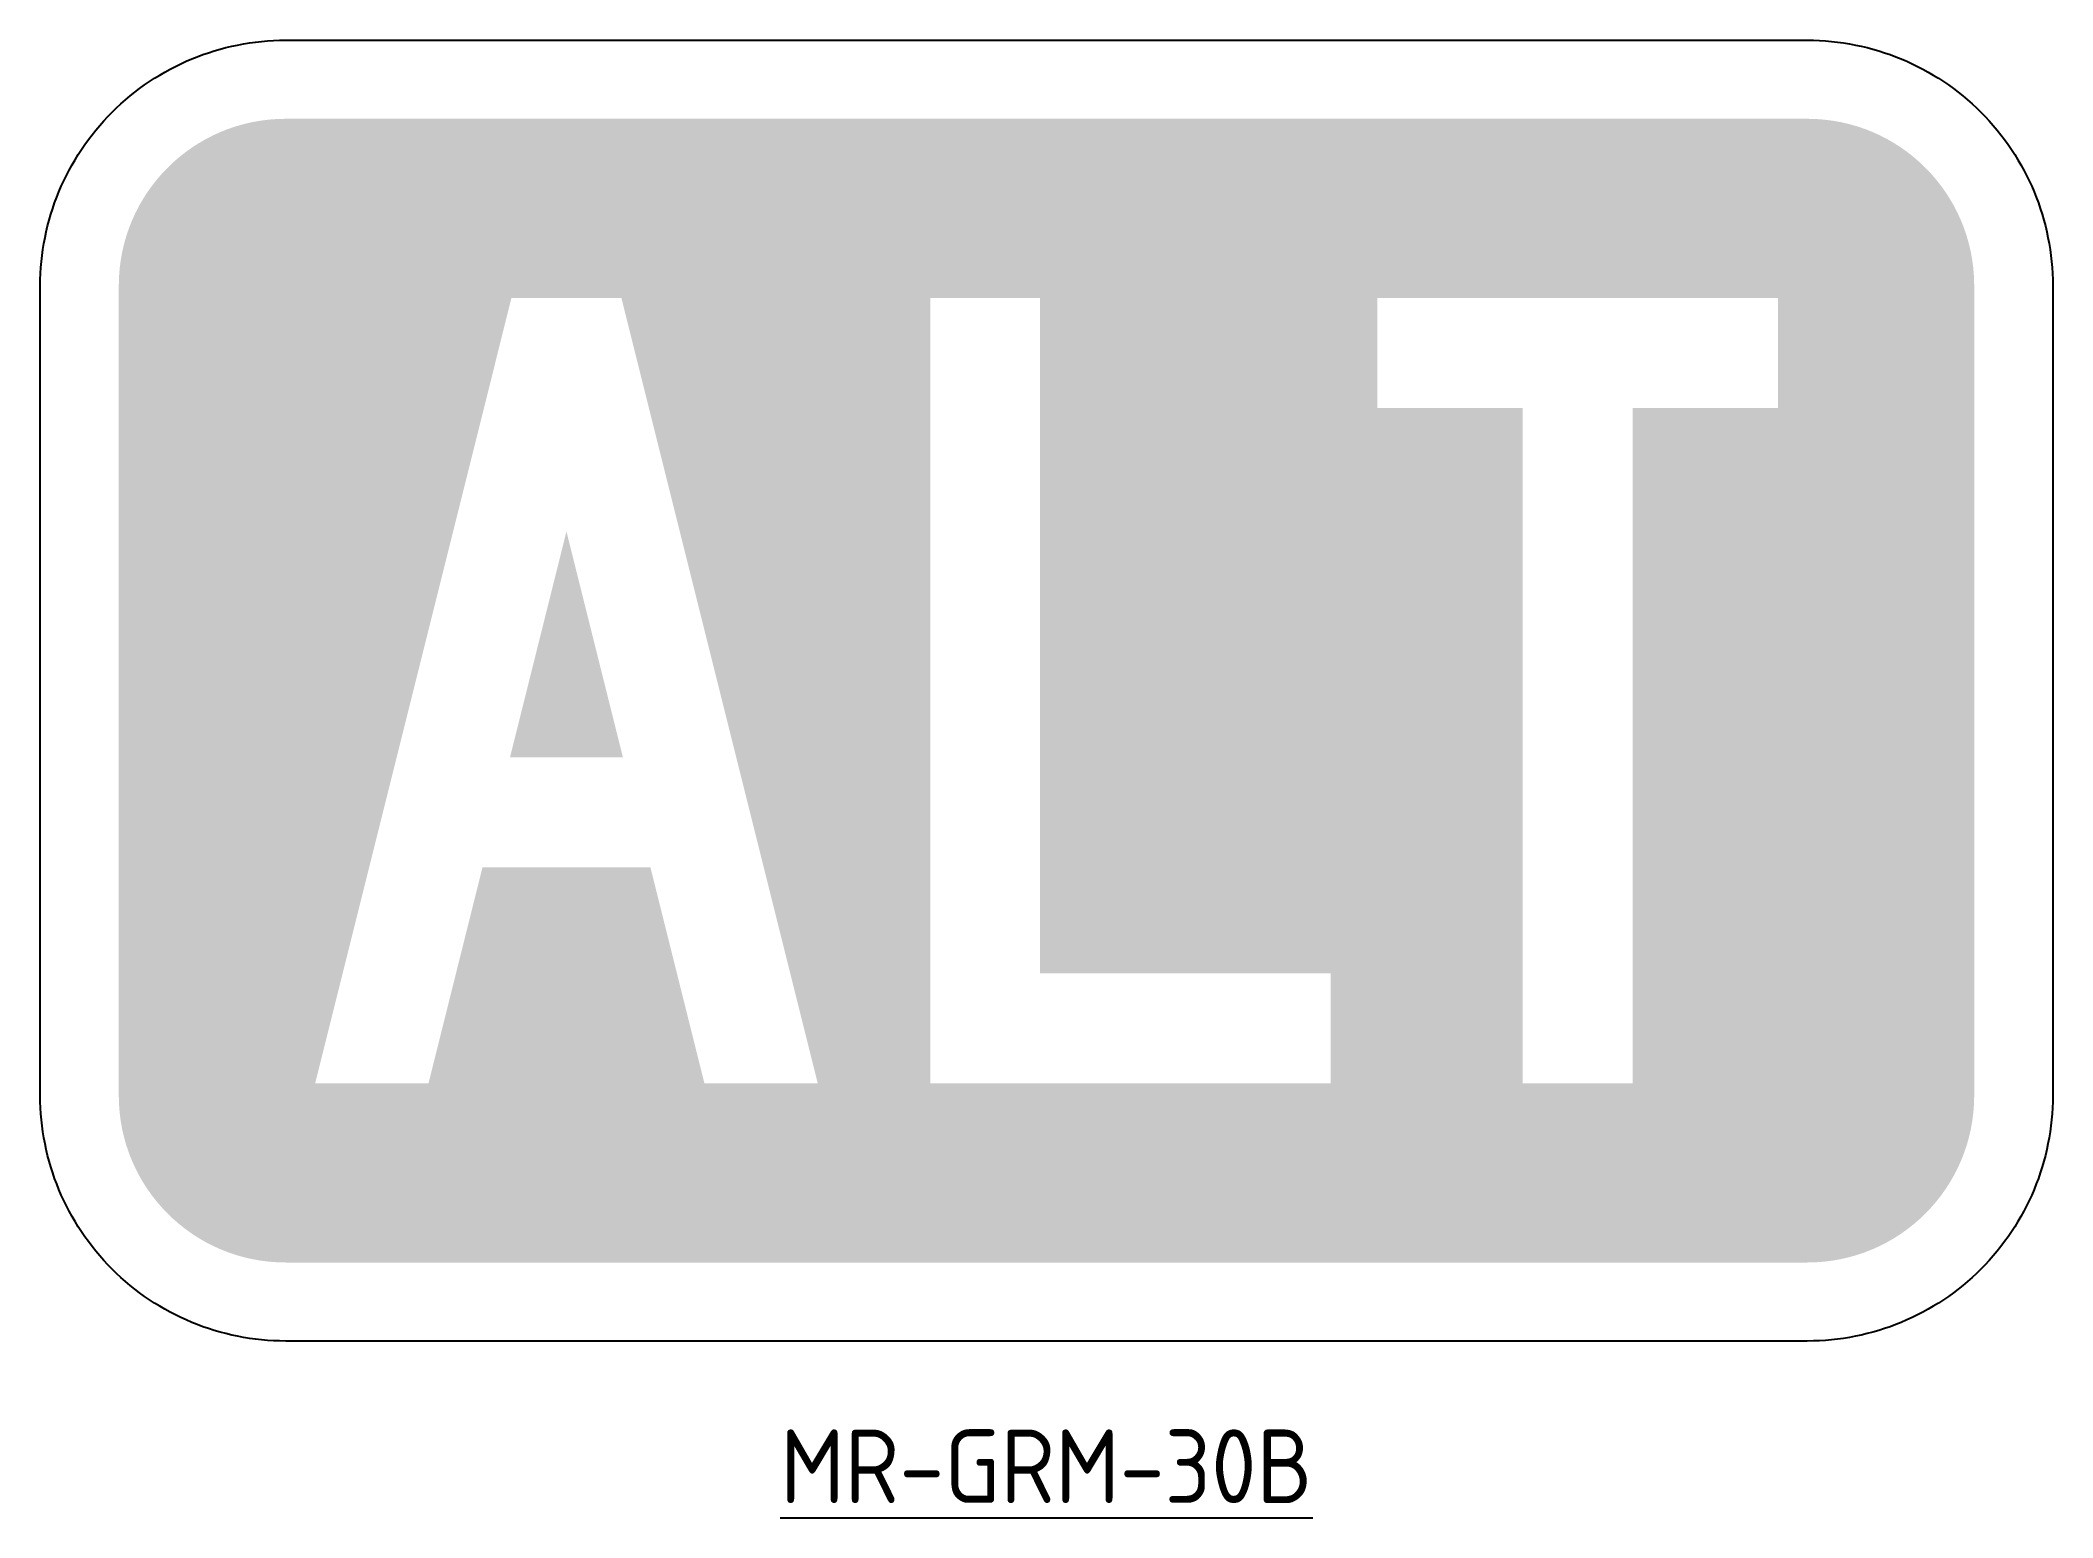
# Model space of a CAD drawing. Header units: millimetres. Extents: x -41 to 41, y -7.2 to 53.
import ezdxf

# ---------------------------------------------------------------- set-up
doc = ezdxf.new("R2010")
doc.units = ezdxf.units.MM
doc.layers.add('SIGN_BLACK', color=7, linetype='Continuous', true_color=0x0a0a0a)
doc.layers.add('SIGN_BLUE', color=7, linetype='Continuous', true_color=0x165788)
doc.layers.add('T35', color=3, linetype='Continuous')
doc.styles.add('T35', font='isocp2.shx', dxfattribs={"height": 3.5})

msp = doc.modelspace()

# ---------------------------------------------------------------- hatches: boundary and pattern name
at = {"layer": 'SIGN_BLUE'}
h = msp.add_hatch(color=256, dxfattribs=at)
h.dxf.hatch_style = 1
h.paths.add_polyline_path([(-16.138, 19.3), (-13.938, 10.5), (-9.32, 10.5), (-17.32, 42.5), (-21.8, 42.5), (-29.8, 10.5), (-25.182, 10.5), (-22.982, 19.3)], flags=16)
h.paths.add_polyline_path([(-0.26, 42.5), (-0.26, 14.98), (11.58, 14.98), (11.58, 10.5), (-4.74, 10.5), (-4.74, 42.5)], flags=16)
h.paths.add_polyline_path([(13.48, 38.02), (13.48, 42.5), (29.8, 42.5), (29.8, 38.02), (23.88, 38.02), (23.88, 10.5), (19.4, 10.5), (19.4, 38.02)], flags=16)
edge = h.paths.add_edge_path()
edge.add_arc((-31, 43), 6.8, 90, 180, ccw=False)
edge.add_line((-31, 49.8), (31, 49.8))
edge.add_arc((31, 43), 6.8, 0, 90, ccw=False)
edge.add_line((37.8, 43), (37.8, 10))
edge.add_arc((31, 10), 6.8, -90, 0, ccw=False)
edge.add_line((31, 3.2), (-31, 3.2))
edge.add_arc((-31, 10), 6.8, 180, 270, ccw=False)
edge.add_line((-37.8, 10), (-37.8, 43))
h = msp.add_hatch(color=256, dxfattribs=at)
h.dxf.hatch_style = 1
h.paths.add_polyline_path([(-21.862, 23.78), (-19.56, 32.988), (-17.258, 23.78)])

# ---------------------------------------------------------------- linework, layer by layer
at = {"layer": 'SIGN_BLACK'}
msp.add_lwpolyline([(-41, 43, -0.414214), (-31, 53), (31, 53, -0.414214), (41, 43), (41, 10, -0.414214), (31, 0), (-31, 0, -0.414214), (-41, 10)], format="xyb", close=True, dxfattribs=at)

# ---------------------------------------------------------------- texts
at = {"layer": 'T35', "insert": (0, -3.6), "char_height": 3, "attachment_point": 2, "style": 'T35'}
msp.add_mtext('{\\LMR-GRM-30B}', dxfattribs=at)

doc.saveas('drawing.dxf')
